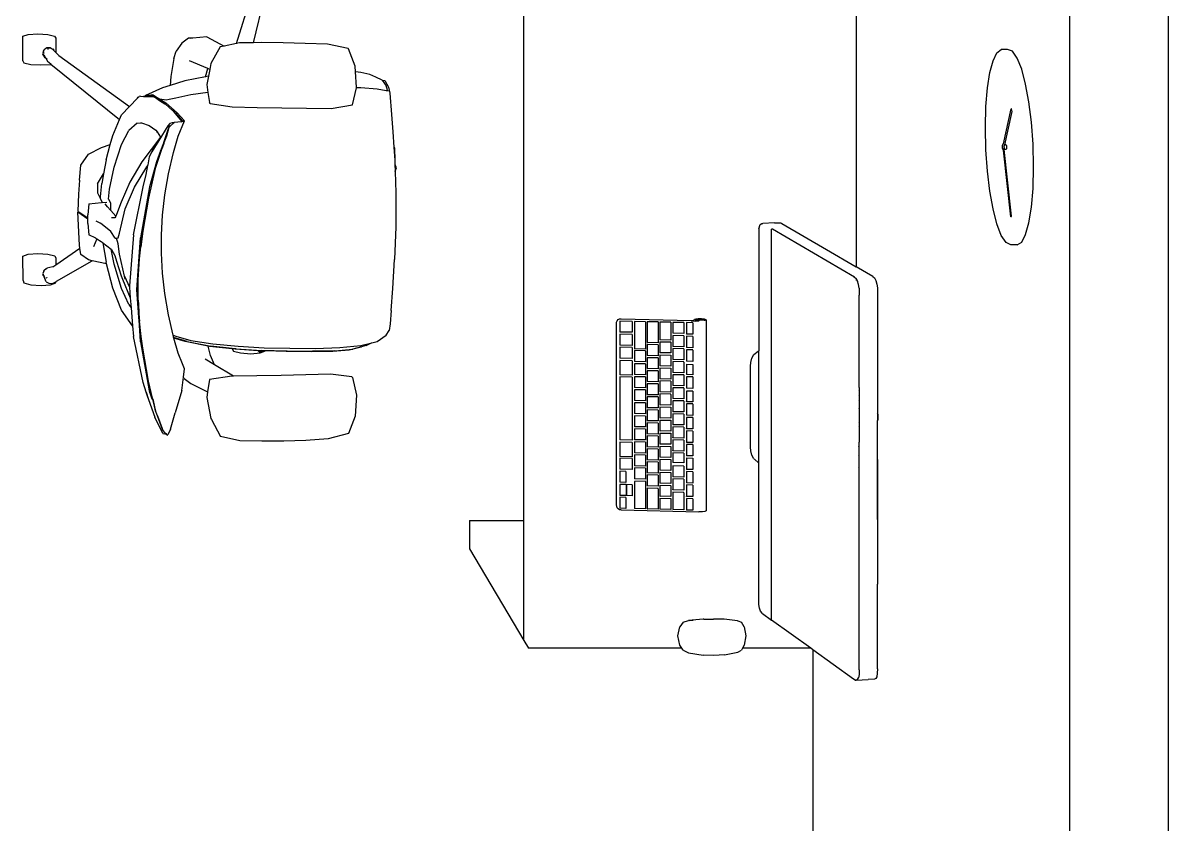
# Model space of a CAD drawing. Header units: millimetres. Extents: x -650 to 3773, y 316 to 2389.
# Drawn here: x 728.1 to 827, y 572.9 to 642.1 of the extents above; entities that cross this region are included whole.
import ezdxf

# ---------------------------------------------------------------- set-up
doc = ezdxf.new("R2010")
doc.units = ezdxf.units.MM

# ---------------------------------------------------------------- blocks, each defined once
blk = doc.blocks.new('A$C1e894cf7')
for p, q in [((0, 338.295), (769.932, 338.295)), ((761.447, 329.809), (436.163, 329.809)), ((509.651, 326.495), (507.902, 326.277)), ((511.538, 326.634), (509.651, 326.495)), ((513.501, 326.683), (511.538, 326.634)), ((515.372, 326.634), (513.501, 326.683)), ((516.999, 326.495), (515.372, 326.634)), ((518.34, 326.277), (516.999, 326.495)), ((505.07, 325.651), (504.106, 325.268)), ((506.355, 325.992), (505.07, 325.651)), ((507.902, 326.277), (506.355, 325.992)), ((519.354, 325.992), (518.34, 326.277)), ((520.004, 325.651), (519.354, 325.992)), ((520.251, 325.268), (520.004, 325.651)), ((503.522, 324.852), (503.376, 324.439)), ((503.376, 324.439), (503.376, 323.889)), ((504.106, 325.268), (503.522, 324.852)), ((508.722, 324.817), (508.496, 324.77)), ((508.496, 324.77), (508.496, 324.742)), ((511.521, 324.077), (508.496, 324.742)), ((511.595, 324.184), (508.722, 324.817)), ((517.769, 324.783), (512.016, 324.136)), ((517.821, 324.724), (512.07, 324.078)), ((517.821, 324.752), (517.769, 324.783)), ((517.821, 324.752), (517.821, 324.724)), ((520.251, 324.715), (520.059, 324.301)), ((520.251, 325.268), (520.251, 324.715)), ((503.663, 323.513), (503.376, 323.889)), ((504.339, 323.182), (503.663, 323.513)), ((511.521, 324.077), (511.518, 324.068)), ((511.518, 324.068), (511.518, 324.04)), ((511.597, 324.014), (511.518, 324.04)), ((511.53, 324.075), (511.521, 324.077)), ((511.595, 324.301), (511.681, 324.331)), ((511.595, 324.301), (511.595, 324.184)), ((511.752, 324.149), (511.595, 324.184)), ((511.595, 324.067), (511.595, 324.025)), ((511.606, 324.014), (511.595, 324.025)), ((511.606, 324.014), (511.597, 324.014)), ((511.624, 323.995), (511.606, 324.014)), ((511.742, 324.005), (511.606, 324.014)), ((511.75, 323.983), (511.624, 323.995)), ((511.681, 324.331), (511.83, 324.343)), ((511.903, 324.016), (511.742, 324.005)), ((511.9, 323.995), (511.75, 323.983)), ((511.853, 324.153), (511.752, 324.149)), ((511.83, 324.343), (511.956, 324.331)), ((511.946, 324.149), (511.853, 324.153)), ((511.985, 324.025), (511.9, 323.995)), ((511.985, 324.034), (511.903, 324.016)), ((511.985, 324.142), (511.946, 324.149)), ((511.985, 324.301), (511.956, 324.331)), ((511.985, 324.142), (511.985, 324.301)), ((511.985, 324.11), (511.985, 324.142)), ((512.016, 324.136), (511.985, 324.142)), ((511.985, 324.034), (511.985, 324.089)), ((512.026, 324.043), (511.985, 324.034)), ((511.985, 324.025), (511.985, 324.034)), ((512.07, 324.078), (512.026, 324.043)), ((518.44, 323.513), (517.144, 323.182)), ((519.432, 323.889), (518.44, 323.513)), ((520.059, 324.301), (519.432, 323.889)), ((505.362, 322.908), (504.339, 323.182)), ((506.693, 322.699), (505.362, 322.908)), ((508.292, 322.566), (506.693, 322.699)), ((510.121, 322.52), (508.292, 322.566)), ((512.037, 322.566), (510.121, 322.52)), ((513.884, 322.699), (512.037, 322.566)), ((515.606, 322.908), (513.884, 322.699)), ((517.144, 323.182), (515.606, 322.908)), ((522.986, 312.784), (522.153, 311.359)), ((522.986, 312.784), (523.093, 312.929)), ((523.093, 312.929), (523.331, 313.058)), ((523.331, 313.058), (523.635, 313.145)), ((523.635, 313.145), (523.962, 313.184)), ((523.962, 313.184), (524.333, 313.185)), ((524.333, 313.185), (534.773, 313.184)), ((534.773, 313.184), (534.776, 313.186)), ((534.776, 313.186), (534.786, 313.191)), ((534.776, 313.186), (535.455, 313.184)), ((534.919, 313.256), (534.786, 313.191)), ((535.323, 313.254), (534.919, 313.256)), ((535.451, 313.189), (535.323, 313.254)), ((535.451, 313.189), (535.455, 313.184)), ((538.785, 313.184), (535.455, 313.184)), ((538.785, 313.184), (540.485, 313.187)), ((542.201, 313.184), (538.785, 313.184)), ((540.524, 313.188), (540.485, 313.187)), ((540.524, 313.188), (540.569, 313.188)), ((540.569, 313.188), (540.859, 313.188)), ((540.859, 313.188), (549.583, 313.184)), ((543.996, 313.184), (540.859, 313.188)), ((540.859, 313.188), (542.201, 313.184)), ((542.201, 313.184), (543.996, 313.184)), ((543.996, 313.184), (549.583, 313.184)), ((556.874, 313.185), (549.583, 313.184)), ((556.874, 313.185), (557.27, 313.182)), ((557.27, 313.182), (557.566, 313.138)), ((557.566, 313.138), (557.717, 313.051)), ((557.717, 313.051), (557.775, 312.929)), ((557.775, 312.929), (557.81, 312.389)), ((523.677, 311.566), (523.381, 311.482)), ((523.999, 311.606), (523.677, 311.566)), ((523.999, 311.606), (524.367, 311.608)), ((524.367, 311.608), (524.589, 311.608)), ((524.762, 311.608), (524.589, 311.608)), ((532.571, 311.609), (524.762, 311.608)), ((532.573, 311.608), (532.571, 311.609)), ((532.573, 311.608), (534.375, 311.608)), ((534.378, 311.609), (534.375, 311.608)), ((534.378, 311.609), (537.286, 311.609)), ((537.292, 311.608), (537.286, 311.609)), ((556.98, 311.608), (537.292, 311.608)), ((556.98, 311.608), (557.374, 311.604)), ((557.374, 311.604), (557.668, 311.561)), ((557.815, 311.475), (557.668, 311.561)), ((557.866, 311.361), (557.81, 312.389)), ((475.345, 311.359), (522.153, 311.359)), ((523.054, 311.22), (518.888, 304.137)), ((520.662, 308.802), (522.153, 311.359)), ((523.054, 311.22), (523.155, 311.359)), ((523.085, 311.235), (523.056, 311.183)), ((523.155, 311.359), (523.381, 311.482)), ((523.155, 311.359), (523.319, 311.359)), ((523.381, 311.482), (523.156, 311.36)), ((532.799, 311.52), (532.796, 311.521)), ((533.304, 311.52), (533.305, 311.521)), ((533.659, 311.52), (533.659, 311.521)), ((535.634, 311.521), (535.634, 311.519)), ((535.969, 311.521), (535.969, 311.519)), ((537.659, 311.519), (537.654, 311.521)), ((537.707, 311.521), (537.708, 311.519)), ((538.411, 311.519), (538.411, 311.521)), ((539.501, 311.519), (539.5, 311.521)), ((557.79, 311.133), (555.234, 307.601)), ((557.87, 311.274), (557.79, 311.133)), ((557.866, 311.361), (557.815, 311.475)), ((557.866, 311.361), (557.852, 311.34)), ((557.852, 311.341), (557.866, 311.361)), ((557.87, 311.274), (557.866, 311.361)), ((518.397, 304.934), (520.662, 308.802)), ((555.234, 307.601), (555.111, 307.431)), ((555.234, 307.601), (586.581, 307.601)), ((555.111, 307.431), (552.67, 304.056)), ((555.111, 307.431), (555.111, 301.541)), ((518.344, 304.84), (518.397, 304.934)), ((518.358, 304.304), (518.344, 304.84)), ((518.358, 304.304), (518.395, 303.301)), ((518.888, 304.137), (518.891, 304.053)), ((529.359, 304.051), (518.891, 304.053)), ((529.359, 304.051), (529.359, 304.053)), ((529.887, 304.051), (529.359, 304.051)), ((529.887, 304.051), (529.887, 304.053)), ((529.927, 304.051), (529.887, 304.051)), ((529.927, 304.051), (529.927, 304.053)), ((529.939, 304.051), (529.927, 304.051)), ((529.939, 304.053), (529.939, 304.051)), ((538.565, 304.051), (529.939, 304.051)), ((538.565, 304.051), (538.565, 304.053)), ((539.144, 304.051), (538.565, 304.051)), ((539.144, 304.051), (539.143, 304.053)), ((540.103, 304.051), (539.144, 304.051)), ((540.103, 304.051), (540.103, 304.053)), ((540.117, 304.053), (540.103, 304.051)), ((540.117, 304.053), (540.117, 304.051)), ((552.667, 304.053), (540.117, 304.053)), ((552.099, 303.261), (552.67, 304.051)), ((552.67, 304.056), (552.667, 304.053)), ((552.67, 304.051), (552.67, 304.056)), ((518.398, 303.214), (518.395, 303.301)), ((518.476, 303.056), (518.398, 303.214)), ((518.867, 302.954), (518.476, 303.056)), ((518.867, 302.954), (519.287, 302.944)), ((519.287, 302.944), (529.409, 302.944)), ((529.422, 302.899), (529.409, 302.944)), ((539.08, 302.944), (529.409, 302.944)), ((529.719, 302.531), (529.422, 302.899)), ((538.781, 302.564), (539.077, 302.933)), ((539.077, 302.933), (539.08, 302.944)), ((551.112, 302.944), (539.08, 302.944)), ((551.329, 302.957), (551.112, 302.944)), ((551.649, 303.01), (551.329, 302.957)), ((551.901, 303.101), (551.649, 303.01)), ((552.099, 303.261), (551.901, 303.101)), ((530.048, 302.336), (529.719, 302.531)), ((530.411, 302.248), (530.048, 302.336)), ((530.735, 302.235), (530.411, 302.248)), ((537.722, 302.235), (530.735, 302.235)), ((538.047, 302.248), (537.722, 302.235)), ((538.41, 302.336), (538.047, 302.248)), ((538.739, 302.531), (538.41, 302.336)), ((538.739, 302.531), (538.781, 302.564)), ((553.251, 301.685), (552.867, 301.452)), ((553.251, 301.685), (554.03, 301.837)), ((554.03, 301.837), (554.846, 301.685)), ((554.846, 301.685), (555.111, 301.541)), ((552.732, 301.097), (552.598, 299.959)), ((552.732, 301.097), (552.736, 301.132)), ((552.736, 301.132), (552.867, 301.452)), ((555.111, 301.541), (555.277, 301.452)), ((555.454, 301.132), (555.277, 301.452)), ((555.691, 299.981), (555.454, 301.132)), ((552.599, 299.885), (552.592, 299.054)), ((552.598, 299.959), (552.599, 299.885)), ((555.691, 299.981), (555.731, 299.07)), ((552.592, 299.054), (552.592, 299.045)), ((552.596, 298.187), (552.592, 299.045)), ((555.731, 299.07), (555.703, 298.143)), ((526.61, 297.997), (526.645, 298.221)), ((526.61, 297.698), (526.61, 297.997)), ((526.645, 298.221), (526.694, 298.363)), ((526.694, 298.363), (526.758, 298.414)), ((526.724, 298.263), (526.733, 298.263)), ((526.739, 298.232), (526.733, 298.263)), ((526.733, 298.263), (526.778, 298.263)), ((526.739, 298.232), (526.739, 298.196)), ((526.739, 297.609), (526.739, 298.196)), ((526.786, 298.347), (526.754, 298.347)), ((526.758, 298.414), (543.244, 298.414)), ((526.791, 298.263), (526.813, 298.263)), ((526.817, 297.81), (526.793, 297.592)), ((526.837, 297.757), (526.832, 297.528)), ((543.156, 291.06), (543.332, 297.757)), ((543.244, 298.414), (543.301, 298.292)), ((543.301, 298.292), (543.331, 298.079)), ((543.331, 298.079), (543.332, 297.757)), ((552.596, 298.187), (552.595, 298.132)), ((552.595, 298.132), (552.702, 296.882)), ((555.496, 296.88), (555.703, 298.143)), ((526.635, 297.5), (526.61, 297.698)), ((526.633, 291.048), (526.778, 297.099)), ((526.677, 297.392), (526.635, 297.5)), ((526.731, 297.378), (526.677, 297.392)), ((526.737, 297.456), (526.682, 297.445)), ((526.752, 297.445), (526.682, 297.445)), ((526.724, 297.516), (526.732, 297.531)), ((526.762, 297.516), (526.724, 297.516)), ((526.77, 297.322), (526.731, 297.378)), ((526.732, 297.531), (526.738, 297.574)), ((526.737, 297.456), (526.762, 297.516)), ((526.739, 297.609), (526.738, 297.574)), ((526.762, 297.516), (526.793, 297.592)), ((526.779, 297.19), (526.77, 297.322)), ((526.778, 297.099), (526.779, 297.19)), ((526.826, 297.516), (526.797, 297.516)), ((526.83, 297.445), (526.801, 297.445)), ((526.822, 297.103), (526.83, 297.452)), ((526.822, 297.103), (526.83, 297.445)), ((526.832, 297.528), (526.826, 297.516)), ((526.832, 297.528), (526.83, 297.452)), ((526.83, 297.452), (526.83, 297.445)), ((526.989, 297.253), (526.973, 296.688)), ((526.989, 297.253), (527.006, 297.258)), ((527.006, 297.258), (527.972, 297.258)), ((527.972, 297.258), (527.958, 296.694)), ((528.161, 297.253), (528.147, 296.688)), ((528.161, 297.253), (528.178, 297.258)), ((528.178, 297.258), (529.147, 297.258)), ((529.147, 297.258), (529.133, 296.694)), ((529.335, 297.253), (529.321, 296.688)), ((529.353, 297.258), (529.335, 297.253)), ((529.353, 297.258), (530.321, 297.258)), ((530.321, 297.258), (530.307, 296.694)), ((530.57, 296.688), (530.584, 297.252)), ((530.584, 297.252), (530.602, 297.258)), ((530.602, 297.258), (531.479, 297.258)), ((531.479, 297.258), (531.466, 296.694)), ((531.668, 297.253), (531.654, 296.688)), ((531.668, 297.253), (531.686, 297.258)), ((531.686, 297.258), (532.652, 297.258)), ((532.652, 297.258), (532.64, 296.694)), ((532.896, 297.253), (532.882, 296.688)), ((532.896, 297.253), (532.915, 297.258)), ((532.915, 297.258), (533.828, 297.258)), ((533.828, 297.258), (533.814, 296.694)), ((534, 297.253), (533.986, 296.688)), ((534.019, 297.258), (534, 297.253)), ((534.019, 297.258), (534.987, 297.258)), ((534.987, 297.258), (534.973, 296.694)), ((535.175, 297.253), (535.16, 296.688)), ((535.175, 297.253), (535.193, 297.258)), ((535.193, 297.258), (536.161, 297.258)), ((536.161, 297.258), (536.144, 296.694)), ((536.349, 297.253), (536.333, 296.688)), ((536.349, 297.253), (536.368, 297.258)), ((536.368, 297.258), (537.336, 297.258)), ((537.336, 297.258), (537.322, 296.694)), ((537.507, 297.253), (537.493, 296.688)), ((537.507, 297.253), (537.526, 297.258)), ((537.526, 297.258), (538.494, 297.258)), ((538.494, 297.258), (538.48, 296.694)), ((538.667, 296.688), (538.682, 297.249)), ((538.682, 297.253), (538.7, 297.258)), ((538.682, 297.253), (538.682, 297.249)), ((538.7, 297.258), (539.669, 297.258)), ((539.669, 297.258), (539.654, 296.694)), ((539.854, 297.253), (539.834, 296.688)), ((539.854, 297.253), (539.874, 297.258)), ((539.874, 297.258), (540.843, 297.258)), ((540.843, 297.258), (540.828, 296.694)), ((541.014, 297.253), (540.996, 296.688)), ((541.014, 297.253), (541.033, 297.258)), ((541.033, 297.258), (542.002, 297.258)), ((542.002, 297.258), (541.987, 296.694)), ((542.189, 297.253), (542.174, 296.688)), ((542.189, 297.253), (542.208, 297.258)), ((542.208, 297.258), (543.178, 297.258)), ((543.178, 297.258), (543.163, 296.694)), ((552.705, 296.927), (552.674, 297.267)), ((552.867, 296.402), (552.702, 296.882)), ((555.277, 296.402), (555.496, 296.88)), ((526.969, 296.46), (526.946, 295.521)), ((526.969, 296.46), (526.986, 296.466)), ((526.973, 296.688), (527.941, 296.688)), ((526.986, 296.466), (527.915, 296.466)), ((527.915, 296.466), (527.893, 295.526)), ((527.941, 296.688), (527.958, 296.694)), ((528.115, 296.461), (528.092, 295.521)), ((528.115, 296.461), (528.132, 296.466)), ((528.132, 296.466), (529.061, 296.466)), ((528.147, 296.688), (529.115, 296.688)), ((529.061, 296.466), (529.038, 295.526)), ((529.115, 296.688), (529.133, 296.694)), ((529.24, 296.46), (529.215, 295.521)), ((529.24, 296.46), (529.258, 296.466)), ((529.258, 296.466), (530.186, 296.466)), ((529.321, 296.688), (530.289, 296.688)), ((530.186, 296.466), (530.164, 295.526)), ((530.289, 296.688), (530.307, 296.694)), ((530.366, 296.461), (530.343, 295.521)), ((530.383, 296.466), (530.366, 296.461)), ((530.383, 296.466), (531.312, 296.466)), ((530.57, 296.688), (531.447, 296.688)), ((531.312, 296.466), (531.289, 295.526)), ((531.466, 296.694), (531.447, 296.688)), ((531.491, 296.461), (531.468, 295.521)), ((531.491, 296.461), (531.509, 296.466)), ((531.509, 296.466), (532.436, 296.466)), ((531.654, 296.688), (532.622, 296.688)), ((532.436, 296.466), (532.413, 295.526)), ((532.617, 296.461), (532.593, 295.521)), ((532.635, 296.466), (532.617, 296.461)), ((532.622, 296.688), (532.64, 296.694)), ((532.635, 296.466), (533.563, 296.466)), ((532.882, 296.688), (533.796, 296.688)), ((533.563, 296.466), (533.54, 295.526)), ((533.742, 296.461), (533.718, 295.521)), ((533.76, 296.466), (533.742, 296.461)), ((533.76, 296.466), (534.689, 296.466)), ((533.814, 296.694), (533.796, 296.688)), ((533.986, 296.688), (534.954, 296.688)), ((534.689, 296.466), (534.665, 295.526)), ((534.867, 296.461), (534.844, 295.521)), ((534.867, 296.461), (534.886, 296.466)), ((534.886, 296.466), (535.814, 296.466)), ((534.954, 296.688), (534.973, 296.694)), ((535.16, 296.688), (536.126, 296.688)), ((535.814, 296.466), (535.791, 295.526)), ((535.993, 296.461), (535.969, 295.521)), ((535.993, 296.461), (536.011, 296.466)), ((536.011, 296.466), (536.94, 296.466)), ((536.144, 296.694), (536.126, 296.688)), ((536.333, 296.688), (537.303, 296.688)), ((536.94, 296.466), (536.916, 295.526)), ((537.118, 296.46), (537.094, 295.521)), ((537.118, 296.46), (537.137, 296.466)), ((537.137, 296.466), (538.065, 296.466)), ((537.303, 296.688), (537.322, 296.694)), ((537.493, 296.688), (538.461, 296.688)), ((538.065, 296.466), (538.041, 295.526)), ((538.244, 296.46), (538.22, 295.521)), ((538.244, 296.46), (538.263, 296.466)), ((538.263, 296.466), (539.079, 296.466)), ((538.461, 296.688), (538.48, 296.694)), ((538.667, 296.688), (539.635, 296.688)), ((539.079, 296.466), (539.055, 295.526)), ((539.369, 296.46), (539.345, 295.521)), ((539.369, 296.46), (539.388, 296.466)), ((539.388, 296.466), (540.316, 296.466)), ((539.635, 296.688), (539.654, 296.694)), ((539.834, 296.688), (540.809, 296.688)), ((540.316, 296.466), (540.294, 295.526)), ((540.494, 296.46), (540.47, 295.521)), ((540.494, 296.46), (540.513, 296.466)), ((540.513, 296.466), (541.442, 296.466)), ((540.828, 296.694), (540.809, 296.688)), ((540.996, 296.688), (541.968, 296.688)), ((541.442, 296.466), (541.418, 295.526)), ((541.644, 296.461), (541.62, 295.521)), ((541.664, 296.466), (541.644, 296.461)), ((541.664, 296.466), (543.157, 296.466)), ((541.987, 296.694), (541.968, 296.688)), ((542.174, 296.688), (543.143, 296.688)), ((543.157, 296.466), (543.132, 295.526)), ((543.143, 296.688), (543.163, 296.694)), ((552.867, 296.402), (553.251, 296.137)), ((554.03, 295.96), (553.251, 296.137)), ((554.846, 296.137), (554.03, 295.96)), ((555.111, 296.3), (554.846, 296.137)), ((555.277, 296.402), (555.111, 296.3)), ((555.111, 296.3), (555.111, 283.055)), ((526.941, 295.35), (526.918, 294.41)), ((526.941, 295.35), (526.958, 295.355)), ((526.946, 295.521), (527.875, 295.521)), ((526.958, 295.355), (528.48, 295.355)), ((527.893, 295.526), (527.875, 295.521)), ((528.092, 295.521), (529.021, 295.521)), ((528.48, 295.355), (528.457, 294.415)), ((528.619, 294.41), (528.642, 295.343)), ((528.659, 295.355), (528.642, 295.35)), ((528.642, 295.35), (528.642, 295.343)), ((528.659, 295.355), (529.59, 295.355)), ((529.021, 295.521), (529.038, 295.526)), ((529.215, 295.521), (530.146, 295.521)), ((529.59, 295.355), (529.567, 294.415)), ((529.747, 294.41), (529.771, 295.343)), ((529.772, 295.35), (529.771, 295.343)), ((529.789, 295.355), (529.772, 295.35)), ((529.789, 295.355), (530.718, 295.355)), ((530.164, 295.526), (530.146, 295.521)), ((530.343, 295.521), (531.271, 295.521)), ((530.718, 295.355), (530.695, 294.415)), ((530.875, 294.41), (530.897, 295.343)), ((530.897, 295.35), (530.915, 295.355)), ((530.897, 295.35), (530.897, 295.343)), ((530.915, 295.355), (531.846, 295.355)), ((531.271, 295.521), (531.289, 295.526)), ((531.468, 295.521), (532.395, 295.521)), ((531.846, 295.355), (531.823, 294.415)), ((532.025, 295.343), (532.002, 294.41)), ((532.025, 295.35), (532.043, 295.355)), ((532.025, 295.35), (532.025, 295.343)), ((532.043, 295.355), (532.973, 295.355)), ((532.413, 295.526), (532.395, 295.521)), ((532.593, 295.521), (533.522, 295.521)), ((532.973, 295.355), (532.951, 294.415)), ((533.153, 295.343), (533.13, 294.41)), ((533.171, 295.355), (533.153, 295.35)), ((533.153, 295.35), (533.153, 295.343)), ((533.171, 295.355), (534.102, 295.355)), ((533.522, 295.521), (533.54, 295.526)), ((533.718, 295.521), (534.647, 295.521)), ((534.102, 295.355), (534.079, 294.415)), ((534.257, 294.41), (534.281, 295.343)), ((534.281, 295.35), (534.299, 295.355)), ((534.281, 295.35), (534.281, 295.343)), ((534.299, 295.355), (535.23, 295.355)), ((534.647, 295.521), (534.665, 295.526)), ((534.844, 295.521), (535.772, 295.521)), ((535.23, 295.355), (535.206, 294.415)), ((535.385, 294.41), (535.409, 295.343)), ((535.409, 295.35), (535.427, 295.355)), ((535.409, 295.35), (535.409, 295.343)), ((535.427, 295.355), (536.358, 295.355)), ((535.772, 295.521), (535.791, 295.526)), ((535.969, 295.521), (536.897, 295.521)), ((536.358, 295.355), (536.334, 294.415)), ((536.513, 294.41), (536.536, 295.343)), ((536.536, 295.35), (536.555, 295.355)), ((536.536, 295.35), (536.536, 295.343)), ((536.555, 295.355), (537.486, 295.355)), ((536.916, 295.526), (536.897, 295.521)), ((537.094, 295.521), (538.023, 295.521)), ((537.486, 295.355), (537.462, 294.415)), ((537.642, 294.41), (537.666, 295.343)), ((537.666, 295.35), (537.685, 295.355)), ((537.666, 295.35), (537.666, 295.343)), ((537.685, 295.355), (538.614, 295.355)), ((538.041, 295.526), (538.023, 295.521)), ((538.22, 295.521), (539.036, 295.521)), ((538.614, 295.355), (538.59, 294.415)), ((538.768, 294.41), (538.792, 295.343)), ((538.792, 295.35), (538.811, 295.355)), ((538.792, 295.35), (538.792, 295.343)), ((538.811, 295.355), (539.742, 295.355)), ((539.036, 295.521), (539.055, 295.526)), ((539.345, 295.521), (540.275, 295.521)), ((539.742, 295.355), (539.717, 294.415)), ((539.896, 294.41), (539.92, 295.343)), ((539.92, 295.35), (539.939, 295.355)), ((539.92, 295.35), (539.92, 295.343)), ((539.939, 295.355), (540.87, 295.355)), ((540.275, 295.521), (540.294, 295.526)), ((540.47, 295.521), (541.398, 295.521)), ((540.87, 295.355), (540.845, 294.415)), ((541.023, 294.41), (541.048, 295.343)), ((541.067, 295.355), (541.048, 295.35)), ((541.048, 295.35), (541.048, 295.343)), ((541.067, 295.355), (541.998, 295.355)), ((541.418, 295.526), (541.398, 295.521)), ((541.62, 295.521), (543.113, 295.521)), ((541.998, 295.355), (541.973, 294.415)), ((542.151, 294.41), (542.176, 295.343)), ((542.176, 295.35), (542.195, 295.355)), ((542.176, 295.35), (542.176, 295.343)), ((542.195, 295.355), (543.126, 295.355)), ((543.126, 295.355), (543.101, 294.415)), ((543.113, 295.521), (543.132, 295.526)), ((526.914, 294.256), (526.892, 293.317)), ((526.914, 294.256), (526.932, 294.261)), ((526.918, 294.41), (528.44, 294.41)), ((526.932, 294.261), (528.722, 294.261)), ((528.44, 294.41), (528.457, 294.415)), ((528.619, 294.41), (529.549, 294.41)), ((528.722, 294.261), (528.699, 293.322)), ((528.896, 294.256), (528.873, 293.317)), ((528.896, 294.256), (528.913, 294.261)), ((528.913, 294.261), (529.842, 294.261)), ((529.549, 294.41), (529.567, 294.415)), ((529.747, 294.41), (530.677, 294.41)), ((529.842, 294.261), (529.819, 293.322)), ((530.019, 294.256), (529.998, 293.317)), ((530.019, 294.256), (530.037, 294.261)), ((530.037, 294.261), (530.967, 294.261)), ((530.677, 294.41), (530.695, 294.415)), ((530.875, 294.41), (531.805, 294.41)), ((530.967, 294.261), (530.944, 293.322)), ((531.146, 294.256), (531.123, 293.317)), ((531.146, 294.256), (531.164, 294.261)), ((531.164, 294.261), (532.093, 294.261)), ((531.805, 294.41), (531.823, 294.415)), ((532.002, 294.41), (532.932, 294.41)), ((532.093, 294.261), (532.069, 293.322)), ((532.271, 294.256), (532.248, 293.317)), ((532.271, 294.256), (532.289, 294.261)), ((532.289, 294.261), (533.218, 294.261)), ((532.932, 294.41), (532.951, 294.415)), ((533.13, 294.41), (534.06, 294.41)), ((533.218, 294.261), (533.195, 293.322)), ((533.396, 294.256), (533.373, 293.317)), ((533.396, 294.256), (533.415, 294.261)), ((533.415, 294.261), (534.343, 294.261)), ((534.06, 294.41), (534.079, 294.415)), ((534.257, 294.41), (535.188, 294.41)), ((534.343, 294.261), (534.324, 293.322)), ((534.522, 294.256), (534.498, 293.317)), ((534.54, 294.261), (534.522, 294.256)), ((534.54, 294.261), (535.469, 294.261)), ((535.188, 294.41), (535.206, 294.415)), ((535.385, 294.41), (536.315, 294.41)), ((535.469, 294.261), (535.443, 293.322)), ((535.647, 294.256), (535.623, 293.317)), ((535.665, 294.261), (535.647, 294.256)), ((535.665, 294.261), (536.594, 294.261)), ((536.315, 294.41), (536.334, 294.415)), ((536.513, 294.41), (537.443, 294.41)), ((536.594, 294.261), (536.57, 293.322)), ((536.773, 294.256), (536.748, 293.317)), ((536.773, 294.256), (536.791, 294.261)), ((536.791, 294.261), (537.719, 294.261)), ((537.443, 294.41), (537.462, 294.415)), ((537.642, 294.41), (538.571, 294.41)), ((537.719, 294.261), (537.695, 293.322)), ((537.897, 294.256), (537.873, 293.317)), ((537.897, 294.256), (537.916, 294.261)), ((537.916, 294.261), (538.845, 294.261)), ((538.571, 294.41), (538.59, 294.415)), ((538.768, 294.41), (539.698, 294.41)), ((538.845, 294.261), (538.821, 293.322)), ((539.023, 294.256), (538.998, 293.317)), ((539.023, 294.256), (539.042, 294.261)), ((539.042, 294.261), (539.97, 294.261)), ((539.698, 294.41), (539.717, 294.415)), ((539.896, 294.41), (540.826, 294.41)), ((539.97, 294.261), (539.946, 293.322)), ((540.149, 294.256), (540.124, 293.317)), ((540.149, 294.256), (540.168, 294.261)), ((540.168, 294.261), (541.095, 294.261)), ((540.826, 294.41), (540.845, 294.415)), ((541.023, 294.41), (541.954, 294.41)), ((541.095, 294.261), (541.071, 293.322)), ((541.308, 294.256), (541.284, 293.317)), ((541.328, 294.261), (541.308, 294.256)), ((541.328, 294.261), (543.096, 294.261)), ((541.954, 294.41), (541.973, 294.415)), ((542.151, 294.41), (543.082, 294.41)), ((543.096, 294.261), (543.071, 293.322)), ((543.101, 294.415), (543.082, 294.41)), ((526.889, 293.148), (526.866, 292.209)), ((526.906, 293.153), (526.889, 293.148)), ((526.892, 293.317), (528.682, 293.317)), ((526.906, 293.153), (529.254, 293.153)), ((528.682, 293.317), (528.699, 293.322)), ((528.873, 293.317), (529.801, 293.317)), ((529.254, 293.153), (529.231, 292.214)), ((529.415, 293.148), (529.392, 292.209)), ((529.433, 293.153), (529.415, 293.148)), ((529.433, 293.153), (530.361, 293.153)), ((529.819, 293.322), (529.801, 293.317)), ((529.998, 293.317), (530.926, 293.317)), ((530.361, 293.153), (530.338, 292.214)), ((530.54, 293.148), (530.517, 292.209)), ((530.558, 293.153), (530.54, 293.148)), ((530.558, 293.153), (531.486, 293.153)), ((530.926, 293.317), (530.944, 293.322)), ((531.123, 293.317), (532.051, 293.317)), ((531.486, 293.153), (531.463, 292.214)), ((531.665, 293.148), (531.642, 292.209)), ((531.665, 293.148), (531.683, 293.153)), ((531.683, 293.153), (532.611, 293.153)), ((532.069, 293.322), (532.051, 293.317)), ((532.248, 293.317), (533.176, 293.317)), ((532.611, 293.153), (532.588, 292.214)), ((532.79, 293.148), (532.767, 292.209)), ((532.79, 293.148), (532.808, 293.153)), ((532.808, 293.153), (533.737, 293.153)), ((533.176, 293.317), (533.195, 293.322)), ((533.373, 293.317), (534.306, 293.317)), ((533.737, 293.153), (533.713, 292.214)), ((533.915, 293.148), (533.892, 292.209)), ((533.915, 293.148), (533.933, 293.153)), ((533.933, 293.153), (534.862, 293.153)), ((534.324, 293.322), (534.306, 293.317)), ((534.498, 293.317), (535.425, 293.317)), ((534.862, 293.153), (534.836, 292.214)), ((535.04, 293.148), (535.017, 292.209)), ((535.04, 293.148), (535.059, 293.153)), ((535.059, 293.153), (535.987, 293.153)), ((535.425, 293.317), (535.443, 293.322)), ((535.623, 293.317), (536.552, 293.317)), ((535.987, 293.153), (535.963, 292.214)), ((536.165, 293.148), (536.141, 292.209)), ((536.165, 293.148), (536.184, 293.153)), ((536.184, 293.153), (537.112, 293.153)), ((536.552, 293.317), (536.57, 293.322)), ((536.748, 293.317), (537.677, 293.317)), ((537.112, 293.153), (537.088, 292.214)), ((537.29, 293.148), (537.266, 292.209)), ((537.309, 293.153), (537.29, 293.148)), ((537.309, 293.153), (538.237, 293.153)), ((537.677, 293.317), (537.695, 293.322)), ((537.873, 293.317), (538.802, 293.317)), ((538.237, 293.153), (538.213, 292.214)), ((538.415, 293.148), (538.391, 292.209)), ((538.415, 293.148), (538.434, 293.153)), ((538.434, 293.153), (539.362, 293.153)), ((538.821, 293.322), (538.802, 293.317)), ((538.998, 293.317), (539.927, 293.317)), ((539.362, 293.153), (539.338, 292.214)), ((539.54, 293.148), (539.516, 292.209)), ((539.54, 293.148), (539.559, 293.153)), ((539.559, 293.153), (540.493, 293.153)), ((539.927, 293.317), (539.946, 293.322)), ((540.124, 293.317), (541.052, 293.317)), ((540.493, 293.153), (540.463, 292.214)), ((540.692, 293.153), (540.673, 293.148)), ((540.673, 293.148), (540.687, 292.209)), ((540.692, 293.153), (543.069, 293.153)), ((541.052, 293.317), (541.071, 293.322)), ((541.284, 293.317), (543.052, 293.317)), ((543.069, 293.153), (543.044, 292.214)), ((543.052, 293.317), (543.071, 293.322)), ((526.86, 292.008), (526.835, 290.938)), ((526.86, 292.008), (526.878, 292.013)), ((526.866, 292.209), (529.214, 292.209)), ((526.878, 292.013), (527.806, 292.013)), ((527.806, 292.013), (527.78, 290.943)), ((527.985, 292.008), (527.96, 290.938)), ((528.003, 292.013), (527.985, 292.008)), ((528.003, 292.013), (528.932, 292.013)), ((528.932, 292.013), (528.906, 290.943)), ((529.111, 292.008), (529.085, 290.938)), ((529.111, 292.008), (529.129, 292.013)), ((529.129, 292.013), (530.057, 292.013)), ((529.214, 292.209), (529.231, 292.214)), ((529.392, 292.209), (530.32, 292.209)), ((530.057, 292.013), (530.031, 290.943)), ((530.273, 292.008), (530.247, 290.938)), ((530.273, 292.008), (530.291, 292.013)), ((530.291, 292.013), (531.517, 292.013)), ((530.338, 292.214), (530.32, 292.209)), ((530.517, 292.209), (531.445, 292.209)), ((531.445, 292.209), (531.463, 292.214)), ((531.517, 292.013), (531.49, 290.943)), ((531.642, 292.209), (532.57, 292.209)), ((531.674, 292.008), (531.648, 290.938)), ((531.692, 292.013), (531.674, 292.008)), ((531.692, 292.013), (537.114, 292.013)), ((532.57, 292.209), (532.588, 292.214)), ((532.767, 292.209), (533.695, 292.209)), ((533.695, 292.209), (533.713, 292.214)), ((533.892, 292.209), (534.817, 292.209)), ((534.836, 292.214), (534.817, 292.209)), ((535.017, 292.209), (535.945, 292.209)), ((535.945, 292.209), (535.963, 292.214)), ((536.141, 292.209), (537.069, 292.209)), ((537.088, 292.214), (537.069, 292.209)), ((537.114, 292.013), (537.087, 290.943)), ((537.266, 292.209), (538.194, 292.209)), ((537.315, 292.008), (537.288, 290.938)), ((537.315, 292.008), (537.334, 292.013)), ((537.334, 292.013), (538.559, 292.013)), ((538.194, 292.209), (538.213, 292.214)), ((538.391, 292.209), (539.319, 292.209)), ((538.559, 292.013), (538.532, 290.943)), ((538.708, 292.008), (538.68, 290.938)), ((538.708, 292.008), (538.727, 292.013)), ((538.727, 292.013), (539.655, 292.013)), ((539.319, 292.209), (539.338, 292.214)), ((539.516, 292.209), (540.444, 292.209)), ((539.655, 292.013), (539.628, 290.943)), ((540.444, 292.209), (540.463, 292.214)), ((540.687, 292.209), (543.025, 292.209)), ((540.983, 292.008), (540.97, 291.507)), ((540.983, 292.008), (541.002, 292.013)), ((541.002, 292.013), (541.932, 292.013)), ((541.932, 292.013), (541.919, 291.512)), ((543.025, 292.209), (543.044, 292.214)), ((526.647, 290.908), (526.633, 291.048)), ((526.702, 290.789), (526.647, 290.908)), ((526.803, 290.709), (526.702, 290.789)), ((526.835, 290.938), (527.763, 290.938)), ((527.763, 290.938), (527.78, 290.943)), ((527.96, 290.938), (528.888, 290.938)), ((528.888, 290.938), (528.906, 290.943)), ((529.085, 290.938), (530.013, 290.938)), ((530.013, 290.938), (530.031, 290.943)), ((530.247, 290.938), (531.472, 290.938)), ((531.49, 290.943), (531.472, 290.938)), ((531.648, 290.938), (537.069, 290.938)), ((537.069, 290.938), (537.087, 290.943)), ((537.288, 290.938), (538.513, 290.938)), ((538.513, 290.938), (538.532, 290.943)), ((538.68, 290.938), (539.609, 290.938)), ((539.609, 290.938), (539.628, 290.943)), ((539.826, 291.459), (539.813, 290.938)), ((539.813, 290.938), (540.741, 290.938)), ((539.826, 291.459), (539.845, 291.463)), ((539.845, 291.463), (540.774, 291.463)), ((540.741, 290.938), (540.76, 290.943)), ((540.774, 291.463), (540.76, 290.943)), ((540.969, 291.473), (540.955, 290.938)), ((540.955, 290.938), (541.885, 290.938)), ((540.988, 291.479), (540.969, 291.473)), ((540.97, 291.507), (541.9, 291.507)), ((540.988, 291.479), (541.918, 291.479)), ((541.885, 290.938), (541.904, 290.943)), ((541.919, 291.512), (541.9, 291.507)), ((541.918, 291.479), (541.904, 290.943)), ((542.076, 291.459), (542.063, 290.938)), ((542.063, 290.938), (542.991, 290.938)), ((542.076, 291.459), (542.096, 291.464)), ((542.096, 291.464), (543.024, 291.464)), ((543.074, 290.802), (542.968, 290.721)), ((542.991, 290.938), (543.01, 290.943)), ((543.024, 291.464), (543.01, 290.943)), ((543.134, 290.921), (543.074, 290.802)), ((543.156, 291.06), (543.134, 290.921)), ((526.938, 290.667), (526.803, 290.709)), ((542.781, 290.667), (526.938, 290.667)), ((542.831, 290.679), (542.781, 290.667)), ((542.968, 290.721), (542.831, 290.679)), ((554.426, 282.65), (555.111, 283.055)), ((544.062, 282.65), (500.112, 282.65)), ((544.062, 277.973), (544.062, 282.65)), ((554.426, 282.65), (544.062, 282.65)), ((546.515, 277.973), (554.426, 282.65)), ((544.062, 277.973), (546.515, 277.973)), ((506.616, 270.977), (507.149, 271.072)), ((506.969, 271.029), (506.95, 270.83)), ((507.149, 271.072), (507.506, 271.108)), ((507.506, 271.108), (508.616, 271.201)), ((508.616, 271.201), (510.491, 271.346)), ((510.491, 271.346), (511.795, 271.428)), ((511.795, 271.428), (512.927, 271.498)), ((511.795, 271.428), (511.894, 271.496)), ((511.894, 271.496), (512.927, 271.498)), ((512.927, 271.498), (512.938, 271.499)), ((512.938, 271.499), (513.266, 271.512)), ((513.266, 271.512), (513.322, 271.546)), ((513.266, 271.512), (513.898, 271.537)), ((513.599, 271.658), (513.322, 271.546)), ((513.893, 271.546), (513.599, 271.658)), ((513.898, 271.537), (513.893, 271.546)), ((513.898, 271.537), (515.753, 271.609)), ((515.753, 271.609), (518.695, 271.608)), ((518.695, 271.608), (521.524, 271.497)), ((524.008, 271.343), (521.524, 271.497)), ((525.934, 271.2), (524.008, 271.343)), ((525.934, 271.2), (527.08, 271.107)), ((527.08, 271.107), (527.662, 271.029)), ((528.047, 270.765), (527.662, 271.029)), ((506.016, 270.421), (505.75, 269.884)), ((506.016, 270.421), (506.029, 270.429)), ((506.029, 270.429), (506.516, 270.774)), ((506.029, 270.429), (506.059, 270.644)), ((506.059, 270.644), (506.616, 270.977)), ((506.858, 270.88), (506.516, 270.774)), ((506.944, 270.766), (506.787, 269.977)), ((506.95, 270.83), (506.858, 270.88)), ((506.95, 270.83), (506.944, 270.766)), ((528.591, 269.977), (528.047, 270.765)), ((505.518, 269.343), (505.344, 268.57)), ((505.75, 269.884), (505.518, 269.343)), ((506.787, 269.977), (506.681, 268.579)), ((528.705, 269.519), (528.591, 269.977)), ((528.729, 269.484), (528.705, 269.519)), ((528.941, 268.578), (528.705, 269.519)), ((528.944, 269.036), (528.729, 269.484)), ((528.944, 269.036), (529.055, 268.641)), ((504.799, 268.075), (503.311, 267.517)), ((505.301, 268.113), (504.799, 268.075)), ((505.344, 268.57), (505.301, 268.113)), ((506.623, 268.211), (505.301, 268.113)), ((506.668, 268.2), (506.623, 268.211)), ((506.681, 268.579), (506.668, 268.2)), ((508.141, 267.842), (506.668, 268.2)), ((529.126, 266.749), (528.941, 268.578)), ((529.055, 268.641), (529.079, 268.603)), ((529.055, 268.641), (529.267, 267.877)), ((529.079, 268.603), (529.358, 267.571)), ((531.715, 267.842), (533.227, 268.211)), ((533.227, 268.211), (535.051, 268.075)), ((535.051, 268.075), (536.544, 267.517)), ((503.285, 267.482), (502.918, 265.692)), ((503.311, 267.517), (503.285, 267.482)), ((508.456, 266.01), (508.141, 267.842)), ((529.402, 266.344), (529.267, 267.877)), ((529.358, 267.571), (529.456, 266.17)), ((531.641, 267.806), (531.432, 265.963)), ((531.641, 267.806), (531.715, 267.842)), ((536.544, 267.517), (537.017, 265.741)), ((529.192, 264.657), (529.126, 266.749)), ((529.402, 266.344), (529.445, 264.399)), ((529.456, 266.17), (529.481, 264.287)), ((502.918, 265.692), (502.836, 263.774)), ((508.449, 263.885), (508.456, 266.01)), ((531.432, 265.963), (531.493, 263.835)), ((537.017, 265.741), (537.153, 263.826)), ((529.182, 262.438), (529.192, 264.657)), ((529.431, 262.222), (529.445, 264.399)), ((529.481, 264.287), (529.465, 262.122)), ((502.836, 263.774), (502.796, 261.881)), ((508.416, 261.757), (508.449, 263.885)), ((531.493, 263.835), (531.534, 261.708)), ((537.153, 263.826), (537.201, 261.932)), ((529.134, 260.216), (529.182, 262.438)), ((529.431, 262.222), (529.372, 260.01)), ((529.465, 262.122), (529.416, 260.315)), ((502.796, 261.881), (502.772, 259.987)), ((508.378, 259.625), (508.416, 261.757)), ((531.534, 261.708), (531.57, 259.579)), ((537.201, 261.932), (537.222, 260.034)), ((502.783, 259.3), (498.641, 260.303)), ((529.018, 257.995), (529.134, 260.216)), ((529.414, 260.219), (529.406, 259.916)), ((529.416, 260.315), (529.414, 260.219)), ((529.497, 260.114), (529.414, 260.219)), ((529.419, 260.315), (529.416, 260.315)), ((529.497, 260.114), (529.419, 260.315)), ((502.772, 259.987), (502.783, 259.3)), ((502.783, 259.3), (502.803, 258.095)), ((508.334, 257.461), (508.378, 259.625)), ((529.239, 257.797), (529.372, 260.01)), ((529.393, 259.711), (529.273, 257.711)), ((529.406, 259.916), (529.393, 259.711)), ((529.393, 259.711), (529.49, 259.803)), ((529.49, 259.803), (529.503, 260.097)), ((529.504, 260.106), (529.497, 260.114)), ((529.503, 260.097), (529.504, 260.106)), ((529.587, 259.881), (529.503, 260.097)), ((529.653, 259.065), (529.587, 259.881)), ((531.57, 259.579), (531.595, 257.586)), ((537.222, 260.034), (537.173, 258.135)), ((502.856, 257.824), (498.827, 259.072)), ((529.427, 257.569), (529.592, 258.181)), ((529.592, 258.181), (529.653, 259.065)), ((502.803, 258.095), (502.856, 257.824)), ((502.856, 257.824), (503.066, 256.76)), ((508.026, 255.552), (508.334, 257.461)), ((528.801, 255.788), (529.018, 257.995)), ((529.201, 257.461), (528.994, 255.607)), ((529.246, 257.473), (529.023, 255.519)), ((529.239, 257.797), (529.201, 257.461)), ((529.21, 257.461), (529.201, 257.461)), ((529.273, 257.711), (529.246, 257.473)), ((529.246, 257.473), (529.427, 257.569)), ((531.595, 257.586), (530.611, 255.949)), ((531.595, 257.586), (531.597, 257.421)), ((531.597, 257.421), (531.877, 255.512)), ((537.173, 258.135), (536.812, 256.456)), ((502.265, 255.289), (503.066, 256.76)), ((503.066, 256.76), (503.135, 256.412)), ((503.135, 256.412), (504.581, 255.627)), ((535.346, 255.671), (536.812, 256.456)), ((502.265, 255.289), (502.39, 254.059)), ((505.021, 255.369), (504.337, 253.784)), ((504.581, 255.627), (505.089, 255.526)), ((505.089, 255.526), (505.021, 255.369)), ((505.727, 255.164), (505.021, 255.369)), ((505.089, 255.526), (505.679, 255.408)), ((505.679, 255.408), (505.727, 255.164)), ((505.679, 255.408), (506.394, 255.266)), ((506.394, 255.266), (507.074, 255.373)), ((507.074, 255.373), (507.95, 255.512)), ((507.074, 255.373), (507.294, 253.893)), ((508.026, 255.552), (507.95, 255.512)), ((528.5, 253.893), (528.801, 255.788)), ((528.606, 253.566), (528.994, 255.607)), ((529, 255.398), (528.608, 253.399)), ((529.813, 255.58), (529, 255.398)), ((529.023, 255.519), (529, 255.398)), ((530.611, 255.949), (529.813, 255.58)), ((530.611, 255.949), (530.123, 255.138)), ((531.877, 255.512), (532.947, 255.342)), ((532.235, 253.903), (532.947, 255.342)), ((532.947, 255.342), (533.429, 255.266)), ((533.429, 255.266), (535.242, 255.627)), ((535.242, 255.627), (535.346, 255.671)), ((505.727, 255.164), (506.08, 253.369)), ((502.39, 254.059), (502.393, 253.689)), ((502.39, 254.059), (502.406, 253.903)), ((502.393, 253.689), (502.817, 253.111)), ((506.08, 253.369), (506.475, 252.1)), ((507.294, 253.893), (507.574, 252.601)), ((509.54, 253.332), (508.841, 252.708)), ((509.518, 253.274), (509.582, 253.2)), ((509.557, 253.178), (509.518, 253.274)), ((510.867, 252.812), (509.54, 253.332)), ((509.576, 253.195), (509.582, 253.2)), ((509.582, 253.2), (509.602, 253.159)), ((528.14, 252.601), (528.5, 253.893)), ((528.606, 253.566), (528.247, 252.404)), ((528.608, 253.399), (528.305, 252.421)), ((530.961, 253.332), (530.525, 253.16)), ((531.68, 253.248), (530.961, 253.332)), ((531.794, 253.317), (531.68, 253.248)), ((532.835, 253.112), (531.68, 253.248)), ((531.794, 253.317), (532.235, 253.903)), ((502.817, 253.111), (503.506, 252.617)), ((504.156, 252.434), (503.506, 252.617)), ((504.156, 252.434), (505.709, 252.155)), ((507.574, 252.601), (507.7, 252.011)), ((508.841, 252.708), (507.985, 251.739)), ((508.096, 251.699), (508.636, 252.323)), ((508.709, 252.388), (508.636, 252.323)), ((509.201, 252.822), (508.709, 252.388)), ((508.709, 252.388), (508.879, 252.582)), ((508.879, 252.582), (509.557, 253.178)), ((509.556, 253.114), (509.201, 252.822)), ((509.556, 253.114), (509.58, 253.124)), ((509.58, 253.124), (509.557, 253.178)), ((509.608, 253.054), (509.58, 253.124)), ((509.608, 253.054), (509.665, 252.469)), ((509.615, 253.14), (509.622, 253.143)), ((509.63, 253.101), (509.637, 253.088)), ((509.676, 252.457), (509.665, 252.469)), ((509.676, 252.457), (509.696, 252.267)), ((510.028, 252.068), (509.676, 252.457)), ((509.696, 252.267), (509.769, 252.088)), ((512.277, 252.383), (510.867, 252.812)), ((514.121, 251.951), (512.277, 252.383)), ((528.053, 252.355), (526.289, 251.951)), ((528.053, 252.355), (528.14, 252.601)), ((528.175, 252.383), (528.053, 252.355)), ((528.247, 252.404), (528.175, 252.383)), ((528.305, 252.421), (528.247, 252.404)), ((529.622, 252.812), (528.305, 252.421)), ((530.525, 253.16), (529.622, 252.812)), ((532.835, 253.112), (534.777, 252.532)), ((536.186, 252.13), (534.777, 252.532)), ((505.709, 252.155), (506.475, 252.1)), ((506.475, 252.1), (506.683, 251.433)), ((506.683, 251.433), (507.33, 249.974)), ((507.303, 250.674), (507.657, 251.228)), ((507.453, 250.743), (507.818, 251.286)), ((507.647, 252.015), (507.7, 252.011)), ((507.752, 251.769), (507.657, 251.228)), ((507.657, 251.228), (507.985, 251.739)), ((507.7, 252.011), (507.752, 251.769)), ((507.818, 251.286), (508.062, 251.649)), ((507.818, 251.286), (508.03, 251.612)), ((508.03, 251.612), (508.062, 251.649)), ((508.062, 251.649), (508.096, 251.699)), ((509.769, 252.088), (509.961, 251.9)), ((509.949, 252.039), (510.32, 251.904)), ((509.961, 251.9), (511.231, 251.12)), ((510.028, 252.068), (510.112, 252.002)), ((510.112, 252.002), (510.849, 251.778)), ((510.32, 251.904), (511.256, 251.599)), ((510.481, 250.972), (510.947, 251.263)), ((510.849, 251.778), (511.439, 251.57)), ((510.947, 251.263), (513.076, 249.649)), ((511.256, 251.599), (511.445, 251.528)), ((511.439, 251.57), (511.445, 251.528)), ((511.439, 251.57), (511.458, 251.563)), ((511.445, 251.528), (511.454, 251.524)), ((511.458, 251.563), (511.454, 251.524)), ((511.454, 251.524), (511.463, 251.521)), ((511.458, 251.563), (511.461, 251.562)), ((511.463, 251.521), (511.461, 251.562)), ((511.461, 251.562), (511.477, 251.557)), ((511.463, 251.521), (511.471, 251.518)), ((511.477, 251.557), (511.471, 251.518)), ((511.471, 251.518), (512.131, 251.27)), ((511.477, 251.557), (511.891, 251.411)), ((511.891, 251.411), (512.017, 251.369)), ((511.943, 251.432), (511.941, 251.434)), ((512.131, 251.27), (512.017, 251.369)), ((512.017, 251.369), (513.656, 250.824)), ((512.131, 251.27), (513.08, 250.914)), ((515.918, 251.636), (514.121, 251.951)), ((517.671, 251.432), (515.918, 251.636)), ((519.387, 251.346), (517.671, 251.432)), ((520.967, 251.346), (519.387, 251.346)), ((522.69, 251.432), (520.967, 251.346)), ((524.462, 251.636), (522.69, 251.432)), ((526.289, 251.951), (524.462, 251.636)), ((536.201, 251.457), (535.028, 251.014)), ((535.028, 251.014), (536.108, 251.411)), ((536.563, 251.463), (535.15, 250.78)), ((536.108, 251.411), (536.201, 251.457)), ((536.186, 252.13), (536.674, 251.902)), ((536.543, 251.718), (536.201, 251.457)), ((536.56, 251.73), (536.543, 251.718)), ((536.579, 251.599), (536.543, 251.718)), ((536.624, 251.779), (536.56, 251.73)), ((536.56, 251.73), (536.627, 251.778)), ((536.563, 251.463), (536.579, 251.599)), ((536.7, 251.837), (536.624, 251.779)), ((536.627, 251.778), (536.624, 251.779)), ((536.627, 251.778), (536.7, 251.837)), ((536.7, 251.837), (536.674, 251.902)), ((507.303, 250.674), (507.276, 250.608)), ((507.276, 250.608), (507.34, 250.241)), ((507.34, 250.241), (507.32, 250.287)), ((507.34, 250.241), (507.38, 250.015)), ((507.352, 250.567), (507.452, 250.722)), ((507.432, 250.196), (507.352, 250.567)), ((507.432, 250.196), (507.452, 250.722)), ((507.452, 250.722), (507.453, 250.743)), ((507.654, 251.211), (507.652, 251.195)), ((509.699, 249.627), (509.94, 250.301)), ((509.94, 250.301), (510.332, 250.879)), ((510.332, 250.879), (510.481, 250.972)), ((510.488, 250.941), (510.481, 250.972)), ((511.231, 251.12), (511.879, 250.691)), ((511.231, 251.12), (512.217, 250.515)), ((512.217, 250.515), (511.879, 250.691)), ((512.646, 250.331), (512.217, 250.515)), ((513.331, 250.196), (512.646, 250.331)), ((513.08, 250.914), (515.223, 250.327)), ((513.656, 250.824), (516.224, 250.223)), ((515.223, 250.327), (519.64, 249.548)), ((528.64, 249.548), (532.855, 250.293)), ((532.041, 250.233), (529.176, 249.74)), ((533.486, 250.582), (532.041, 250.233)), ((532.855, 250.293), (533.026, 250.344)), ((532.855, 250.293), (533.047, 250.327)), ((532.992, 250.025), (533.61, 250.241)), ((533.026, 250.344), (533.547, 250.522)), ((533.53, 250.593), (533.486, 250.582)), ((533.486, 250.582), (533.56, 250.532)), ((533.501, 250.196), (533.61, 250.241)), ((533.53, 250.593), (533.683, 250.629)), ((533.547, 250.522), (533.56, 250.532)), ((533.56, 250.532), (533.683, 250.629)), ((533.61, 250.241), (535.15, 250.78)), ((533.683, 250.629), (533.685, 250.631)), ((534.555, 250.841), (533.685, 250.631)), ((533.685, 250.631), (534.509, 250.824)), ((534.509, 250.824), (534.595, 250.851)), ((534.555, 250.841), (534.509, 250.824)), ((534.555, 250.841), (534.595, 250.851)), ((535.028, 251.014), (534.595, 250.851)), ((507.375, 250.021), (507.325, 250.135)), ((507.33, 249.974), (507.397, 249.919)), ((507.38, 250.015), (507.375, 250.021)), ((507.38, 250.015), (507.397, 249.919)), ((507.397, 249.919), (507.417, 249.808)), ((507.406, 249.537), (507.417, 249.808)), ((507.406, 249.537), (507.418, 249.422)), ((507.417, 249.808), (507.432, 250.196)), ((507.498, 249.347), (507.418, 249.422)), ((507.498, 249.347), (507.499, 249.338)), ((507.568, 249.28), (507.498, 249.347)), ((507.568, 249.28), (507.499, 249.338)), ((508.296, 248.59), (507.568, 249.28)), ((509.668, 249.539), (509.699, 249.627)), ((509.727, 249.265), (509.699, 249.627)), ((509.727, 249.265), (510.377, 248.526)), ((513.076, 249.649), (514.844, 248.621)), ((513.389, 250.184), (513.331, 250.196)), ((513.502, 250.086), (513.389, 250.184)), ((514.168, 250.025), (513.389, 250.184)), ((515.274, 249.029), (513.502, 250.086)), ((515.238, 249.765), (514.168, 250.025)), ((519.379, 248.936), (515.238, 249.765)), ((516.224, 250.223), (519.069, 249.742)), ((519.069, 249.742), (520.414, 249.578)), ((520.414, 249.578), (519.105, 249.74)), ((524.141, 249.232), (519.64, 249.548)), ((521.452, 249.45), (520.414, 249.578)), ((523.253, 249.344), (521.452, 249.45)), ((525.025, 249.344), (523.253, 249.344)), ((525.307, 249.314), (524.141, 249.232)), ((525.025, 249.344), (525.393, 249.366)), ((526.064, 249.367), (525.307, 249.314)), ((525.307, 249.314), (525.393, 249.366)), ((525.393, 249.366), (526.133, 249.409)), ((526.064, 249.367), (526.133, 249.409)), ((526.564, 249.403), (526.064, 249.367)), ((526.133, 249.409), (526.595, 249.436)), ((526.595, 249.436), (526.564, 249.403)), ((526.767, 249.417), (526.564, 249.403)), ((526.595, 249.436), (526.812, 249.449)), ((528.105, 249.511), (526.767, 249.417)), ((526.767, 249.417), (526.812, 249.449)), ((526.812, 249.449), (526.83, 249.45)), ((528.18, 249.617), (526.83, 249.45)), ((528.18, 249.617), (528.105, 249.511)), ((528.64, 249.548), (528.105, 249.511)), ((532.13, 249.765), (528.172, 248.936)), ((529.176, 249.74), (528.18, 249.617)), ((532.992, 250.025), (532.13, 249.765)), ((533.501, 250.196), (532.992, 250.025)), ((503.884, 242.504), (508.296, 248.59)), ((509.013, 247.911), (508.296, 248.59)), ((511.581, 247.903), (510.377, 248.526)), ((514.844, 248.621), (516.557, 247.871)), ((517.124, 248.233), (515.274, 249.029)), ((519.379, 248.936), (523.797, 248.582)), ((522.955, 248.175), (523.9, 248.59)), ((523.226, 247.979), (524.818, 248.665)), ((523.797, 248.582), (523.9, 248.59)), ((523.9, 248.59), (524.818, 248.665)), ((525.4, 248.526), (524.007, 247.903)), ((524.818, 248.665), (525.694, 248.735)), ((525.4, 248.526), (525.576, 248.652)), ((525.576, 248.652), (525.577, 248.652)), ((525.577, 248.652), (525.694, 248.735)), ((525.694, 248.735), (527.248, 248.861)), ((527.248, 248.861), (525.902, 247.911)), ((527.248, 248.861), (528.172, 248.936)), ((504.639, 241.812), (509.425, 247.736)), ((509.425, 247.736), (509.013, 247.911)), ((510.787, 247.159), (509.425, 247.736)), ((513.527, 247.268), (511.581, 247.903)), ((515.425, 246.86), (513.527, 247.268)), ((516.557, 247.871), (517.623, 247.485)), ((519.233, 247.73), (517.124, 248.233)), ((517.761, 247.413), (517.287, 246.984)), ((517.623, 247.485), (517.761, 247.413)), ((517.761, 247.413), (517.9, 247.341)), ((517.9, 247.341), (517.913, 247.036)), ((519.676, 247.357), (519.105, 246.972)), ((519.634, 247.61), (519.233, 247.73)), ((519.657, 247.47), (519.634, 247.61)), ((520.164, 247.61), (519.657, 247.47)), ((519.676, 247.357), (519.657, 247.47)), ((521.058, 247.73), (520.164, 247.61)), ((521.918, 247.268), (520.615, 247)), ((520.644, 247.036), (521.159, 247.341)), ((522.955, 248.175), (521.058, 247.73)), ((521.159, 247.341), (521.66, 247.485)), ((521.66, 247.485), (522.923, 247.871)), ((524.007, 247.903), (521.918, 247.268)), ((522.923, 247.871), (523.226, 247.979)), ((523.203, 248.233), (522.955, 248.175)), ((525.902, 247.911), (523.98, 247.159)), ((511.582, 246.937), (510.787, 247.159)), ((511.829, 246.188), (511.582, 246.937)), ((512.896, 246.57), (511.582, 246.937)), ((512.896, 246.57), (514.117, 246.352)), ((514.989, 245.841), (514.117, 246.352)), ((514.117, 246.352), (514.941, 246.205)), ((516.306, 246.788), (515.425, 246.86)), ((516.306, 246.788), (516.618, 246.962)), ((516.592, 246.225), (516.55, 246.644)), ((516.618, 246.962), (517.255, 246.954)), ((516.974, 246.693), (516.694, 246.493)), ((517.255, 246.954), (516.974, 246.693)), ((517.287, 246.984), (517.255, 246.954)), ((519.105, 246.972), (518.388, 246.09)), ((520.078, 246.282), (520.023, 246.24)), ((520.023, 246.24), (520.053, 246.278)), ((520.053, 246.278), (520.615, 247)), ((520.053, 246.278), (520.078, 246.282)), ((520.078, 246.282), (521.749, 246.57)), ((520.615, 247), (520.644, 247.036)), ((521.887, 246.606), (521.618, 245.359)), ((521.887, 246.606), (521.749, 246.57)), ((523.98, 247.159), (521.887, 246.606)), ((512.41, 245.051), (511.829, 246.188)), ((516.087, 246.095), (514.941, 246.205)), ((514.989, 245.841), (515.754, 245.829)), ((515.754, 245.829), (516.285, 246.083)), ((516.285, 246.083), (516.087, 246.095)), ((516.285, 246.083), (516.584, 246.225)), ((516.584, 246.225), (516.592, 246.225)), ((516.592, 246.225), (516.593, 246.225)), ((516.706, 245.074), (516.596, 246.178)), ((518.163, 245.687), (518.388, 246.09)), ((519.662, 245.679), (519.388, 245.074)), ((519.662, 245.679), (519.723, 245.777)), ((519.723, 245.777), (519.963, 246.162)), ((519.723, 245.777), (520.425, 245.493)), ((519.963, 246.162), (520.023, 246.24)), ((521.618, 245.359), (521.552, 245.051)), ((523.395, 242.302), (521.618, 245.359)), ((513.366, 244.401), (512.41, 245.051)), ((514.654, 244.271), (513.366, 244.401)), ((516.706, 245.074), (517.663, 245.009)), ((517.424, 244.257), (517.909, 245.001)), ((518.017, 244.997), (517.432, 244.12)), ((517.909, 245.001), (517.663, 245.009)), ((518.017, 244.997), (517.909, 245.001)), ((518.04, 244.996), (518.017, 244.997)), ((518.417, 245.009), (518.04, 244.996)), ((518.417, 245.009), (519.388, 245.074)), ((520.549, 244.315), (520.275, 244.271)), ((521.08, 244.401), (520.549, 244.315)), ((521.983, 242.227), (520.549, 244.315)), ((521.552, 245.051), (521.08, 244.401)), ((514.654, 244.271), (515.86, 244.19)), ((515.86, 244.19), (517.335, 244.12)), ((517.335, 244.12), (517.424, 244.257)), ((517.432, 244.12), (517.424, 244.257)), ((520.275, 244.271), (517.432, 244.12)), ((503.884, 242.504), (503.618, 242.224)), ((502.025, 240.665), (502.075, 241.538)), ((502.075, 241.538), (502.21, 242.132)), ((502.21, 242.132), (502.38, 242.22)), ((502.38, 242.22), (503.618, 242.224)), ((503.403, 241.998), (503.227, 241.756)), ((503.227, 241.756), (503.227, 241.456)), ((503.227, 241.456), (503.231, 241.45)), ((503.231, 241.459), (503.232, 241.747)), ((503.231, 241.439), (503.231, 241.45)), ((503.231, 241.45), (503.288, 241.371)), ((503.288, 241.371), (503.231, 241.439)), ((503.288, 241.371), (503.403, 241.213)), ((503.296, 241.985), (503.416, 242.047)), ((503.325, 241.587), (503.325, 241.521)), ((503.456, 242.054), (503.403, 241.998)), ((503.456, 242.054), (503.416, 242.047)), ((503.618, 242.224), (503.456, 242.054)), ((503.828, 241.194), (504.082, 241.338)), ((504.086, 241.44), (504.076, 241.414)), ((504.081, 241.346), (504.095, 241.355)), ((504.082, 241.338), (504.13, 241.365)), ((504.13, 241.365), (504.09, 241.326)), ((504.104, 241.366), (504.148, 241.486)), ((504.13, 241.365), (504.379, 241.505)), ((504.379, 241.505), (504.619, 241.788)), ((504.619, 241.788), (504.639, 241.812)), ((504.651, 241.772), (504.639, 241.812)), ((504.707, 240.949), (504.651, 241.772)), ((520.994, 240.67), (521.051, 241.543)), ((521.051, 241.543), (521.206, 242.137)), ((521.206, 242.137), (521.401, 242.225)), ((521.401, 242.225), (521.983, 242.227)), ((522.156, 241.975), (521.983, 242.227)), ((522.156, 241.975), (522.274, 241.458)), ((522.274, 241.458), (522.28, 241.45)), ((522.28, 241.444), (522.28, 241.45)), ((522.28, 241.45), (522.314, 241.403)), ((522.314, 241.403), (522.28, 241.444)), ((522.314, 241.403), (522.451, 241.215)), ((523.069, 241.456), (523.093, 241.489)), ((523.093, 241.489), (523.093, 241.495)), ((523.139, 241.456), (523.113, 241.385)), ((523.432, 241.41), (523.154, 241.271)), ((523.434, 242.231), (523.395, 242.302)), ((523.432, 241.41), (523.602, 241.676)), ((523.531, 242.231), (523.434, 242.231)), ((523.56, 241.999), (523.434, 242.231)), ((523.692, 241.777), (523.531, 242.231)), ((523.602, 241.676), (523.56, 241.999)), ((523.756, 240.954), (523.692, 241.777)), ((502.08, 239.845), (502.025, 240.665)), ((503.403, 241.213), (503.427, 241.205)), ((503.421, 241.212), (503.415, 241.219)), ((503.438, 241.192), (503.427, 241.205)), ((503.427, 241.205), (503.502, 241.181)), ((503.502, 241.181), (503.438, 241.192)), ((503.502, 241.181), (503.688, 241.12)), ((503.647, 241.237), (503.685, 241.225)), ((503.685, 241.225), (503.691, 241.227)), ((503.688, 241.12), (503.743, 241.138)), ((503.743, 241.138), (503.778, 241.15)), ((503.754, 241.136), (503.743, 241.138)), ((503.752, 241.086), (503.762, 241.091)), ((503.778, 241.15), (503.754, 241.136)), ((503.762, 241.091), (503.973, 241.213)), ((503.778, 241.15), (503.973, 241.213)), ((504.09, 241.326), (503.973, 241.213)), ((503.973, 241.213), (504.068, 241.267)), ((504.068, 241.267), (504.09, 241.326)), ((504.656, 240.073), (504.707, 240.949)), ((521.056, 239.85), (520.994, 240.67)), ((522.451, 241.215), (522.479, 241.206)), ((522.486, 241.197), (522.479, 241.206)), ((522.479, 241.206), (522.531, 241.189)), ((522.531, 241.189), (522.486, 241.197)), ((522.531, 241.189), (522.736, 241.123)), ((522.736, 241.123), (522.796, 241.142)), ((522.796, 241.142), (522.818, 241.15)), ((522.803, 241.141), (522.796, 241.142)), ((522.799, 241.091), (522.811, 241.096)), ((522.818, 241.15), (522.803, 241.141)), ((522.811, 241.096), (523.015, 241.214)), ((522.818, 241.15), (523.015, 241.214)), ((522.936, 241.217), (522.911, 241.203)), ((523.015, 241.214), (523.018, 241.215)), ((523.018, 241.215), (523.021, 241.215)), ((523.154, 241.271), (523.021, 241.215)), ((523.021, 241.215), (523.086, 241.254)), ((523.697, 240.078), (523.756, 240.954)), ((502.218, 239.39), (502.08, 239.845)), ((504.345, 239.395), (502.218, 239.39)), ((504.345, 239.395), (504.518, 239.48)), ((504.518, 239.48), (504.656, 240.073)), ((521.215, 239.395), (521.056, 239.85)), ((523.341, 239.4), (521.215, 239.395)), ((523.341, 239.4), (523.539, 239.484)), ((523.539, 239.484), (523.697, 240.078))]:
    blk.add_line(p, q)

msp = doc.modelspace()

# ---------------------------------------------------------------- block references
at = {"rotation": 270}
msp.add_blockref('A$C1e894cf7', (488.682, 1143.208), dxfattribs=at)

doc.saveas('drawing.dxf')
